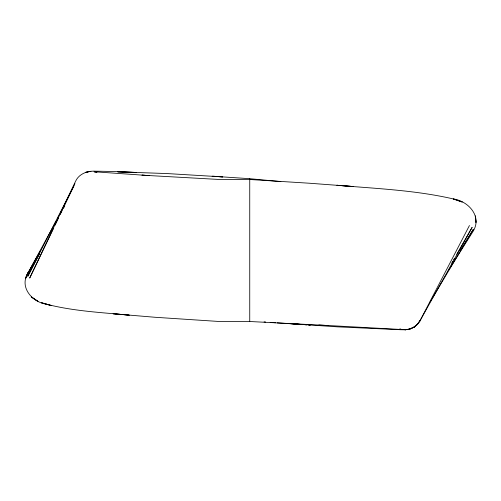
<?xml version="1.0" encoding="UTF-8"?>
<svg xmlns="http://www.w3.org/2000/svg" width="501" height="501" viewBox="0 0 501 501"><rect width="100%" height="100%" fill="white"/><g stroke="black" fill="none" stroke-linecap="round" stroke-linejoin="round"><path stroke-width="0.75" d="M53.375 228.732L29.703 278.068L75.551 181.312C79.102 173.534 87.938 170.565 95.948 171.21C109.35 171.286 122.745 171.862 136.14 172.432L117.766 171.849L166.764 173.546L222.745 176.909L213.439 176.233M55.066 225.206L58.448 218.16M60.139 214.635L62.506 209.7M64.197 206.18L73.998 185.739M74.95 183.591L27.762 276.327L39.372 254.232M469.443 225.513L419.951 320.884L417.295 324.473L413.688 327.341L409.449 329.157L405.04 329.79L400.794 329.733L337.423 326.846L288.363 323.521L306.7 324.798M63.32 208.654L64.767 205.892M55.836 221.617L27.148 274.579C19.934 288.044 32.715 302.166 45.979 304.082C73.152 311.159 101.421 312.467 129.258 315.16L113.082 313.745L155.022 317.271L217.628 321.385L249.742 321.504L328.675 325.55M58.072 217.484L58.817 216.113M60.677 212.674L61.423 211.297M39.454 252.942L27.148 274.579L39.867 251.803M451.72 263.169L452.879 261.14M453.649 259.787L454.42 258.435M456.73 254.383L472.142 227.348L419.951 320.884L420.239 320.427L417.295 324.473L420.239 320.427M430.196 301.796L431.392 299.78M432.194 298.433L473.42 229.189L460.651 249.805M449.096 269.4L449.929 268.079M450.762 266.757L473.276 231.049C482.206 216.156 468.203 201.083 453.374 198.947C415.21 190.136 375.825 188.595 336.923 185.257L353.443 186.535L309.411 183.228L249.742 179.502L217.766 179.389L141.958 175.162L149.567 175.632L94.006 171.749L96.912 172.62M405.71 329.733L410.056 328.982L414.208 327.053L417.709 324.084L413.688 327.341L414.208 327.053L409.449 329.157L410.056 328.982L405.04 329.79L405.71 329.733L318.861 325.017M399.723 329.295L403.963 329.445L401.025 329.345L399.886 328.813M212.13 176.195L249.742 178.694L280.848 181.612M308.171 324.88L310.376 325.011L308.866 324.917M306.606 324.786L277.197 322.888M270.183 322.368L275.638 322.776M264.058 321.88L265.586 321.999M249.742 178.694L249.742 321.504M26.14 276.947L25.538 278.744L27.843 272.82L26.14 276.947M89.804 171.455L85.464 172.375L90.95 171.317L89.804 171.455M50.933 305.447L41.621 302.779L50.933 305.447M457.638 200.413L453.374 198.947L462.21 202.016L457.638 200.413M37.869 301.27L31.569 297.112L37.869 301.27M475.524 217.847L475.317 215.925L475.95 222.444L475.524 217.847"/></g></svg>
